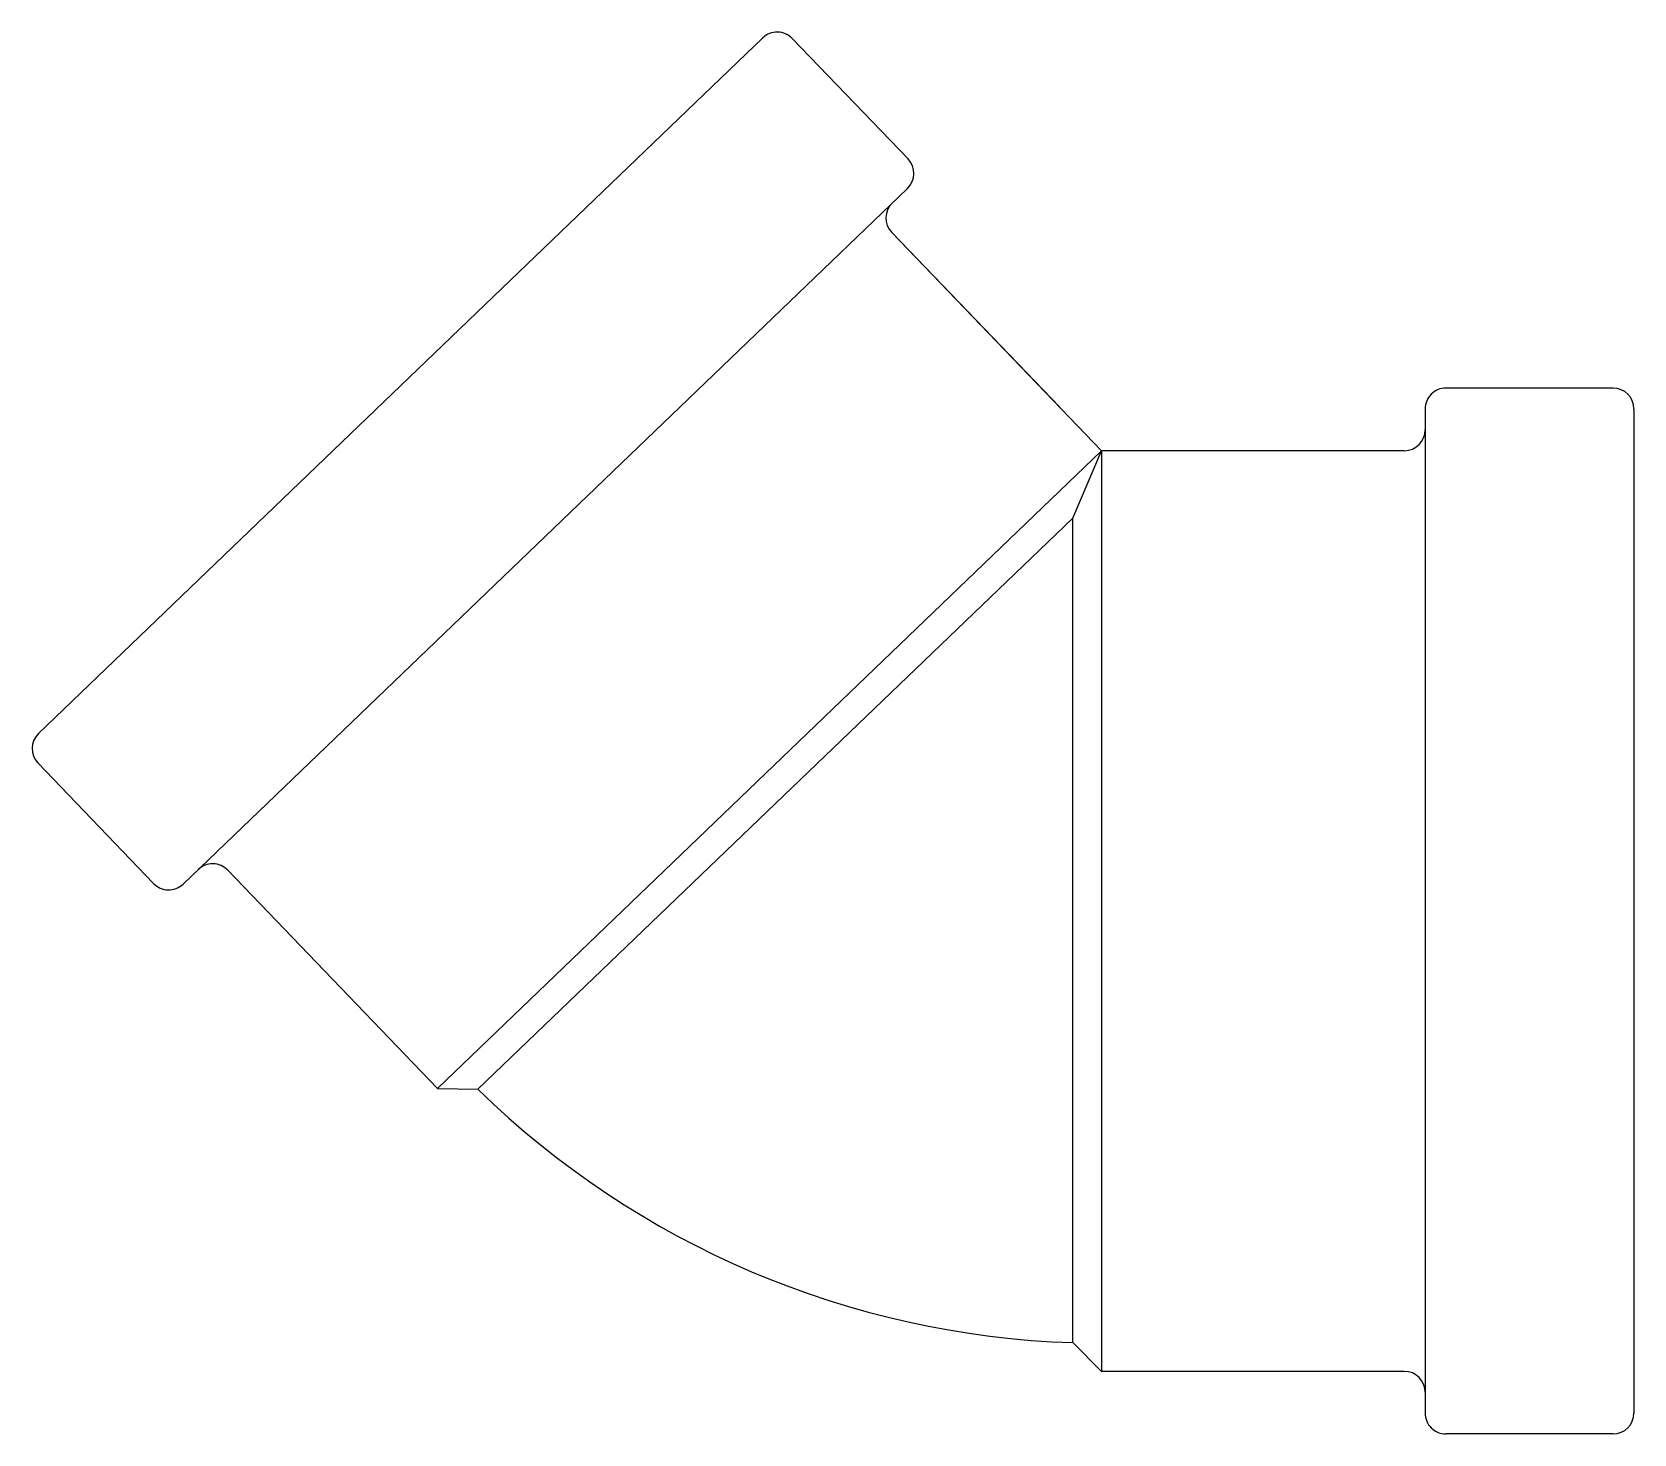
# Model space of a CAD drawing. Header units: millimetres. Extents: x 1978.6109 to 1978.6602, y 1849.0354 to 1849.0785.
import ezdxf

# ---------------------------------------------------------------- set-up
doc = ezdxf.new("R2010")
doc.units = ezdxf.units.MM

msp = doc.modelspace()

# ---------------------------------------------------------------- linework, layer by layer
for p, q in [((1978.633395125598, 1849.078288961753), (1978.611141138004, 1849.056913241948)), ((1978.633395125598, 1849.078288961753), (1978.611141138004, 1849.056913241948)), ((1978.634302188122, 1849.078270702547), (1978.637857401395, 1849.074569415629)), ((1978.634302188122, 1849.078270702547), (1978.637857401395, 1849.074569415629)), ((1978.637839142189, 1849.073662353105), (1978.615585154596, 1849.052286633301)), ((1978.637839142189, 1849.073662353105), (1978.615585154596, 1849.052286633301)), ((1978.637358222119, 1849.072310888922), (1978.642516888876, 1849.066940267157)), ((1978.637358222119, 1849.072310888922), (1978.643802046176, 1849.065602306383)), ((1978.659519286181, 1849.067526866384), (1978.654387126182, 1849.067526866385)), ((1978.659519286181, 1849.067526866384), (1978.654387126182, 1849.067526866385)), ((1978.653745606181, 1849.066885346386), (1978.653745606176, 1849.036028234386)), ((1978.653745606181, 1849.066885346386), (1978.653745606176, 1849.036028234386)), ((1978.660160806181, 1849.066885346384), (1978.660160806176, 1849.036028234385)), ((1978.660160806181, 1849.066885346384), (1978.660160806176, 1849.036028234385)), ((1978.643802046176, 1849.065602306383), (1978.623398702042, 1849.046004193216)), ((1978.643802046176, 1849.065602306383), (1978.623398702042, 1849.046004193216)), ((1978.64292070138, 1849.0635336823), (1978.643802046181, 1849.065602306377)), ((1978.653104086181, 1849.065602306385), (1978.643802046181, 1849.065602306387)), ((1978.643802046181, 1849.065602306387), (1978.643802046176, 1849.037311274387)), ((1978.653104086181, 1849.065602306385), (1978.645657246526, 1849.065602306387)), ((1978.624644859356, 1849.045979108018), (1978.64292070138, 1849.0635336823)), ((1978.642920701375, 1849.038192619189), (1978.64292070138, 1849.0635336823)), ((1978.643802046181, 1849.063747106042), (1978.643802046176, 1849.037311274387)), ((1978.642920701375, 1849.038192619189), (1978.642920701379, 1849.062865761241)), ((1978.611122878799, 1849.056006179424), (1978.614678092072, 1849.052304892506)), ((1978.611122878799, 1849.056006179424), (1978.614678092072, 1849.052304892506)), ((1978.616954877984, 1849.052712775754), (1978.623398702042, 1849.046004193216)), ((1978.616954877984, 1849.052712775754), (1978.623398702042, 1849.046004193216)), ((1978.623398702042, 1849.046004193216), (1978.624644859356, 1849.045979108018)), ((1978.623398702042, 1849.046004193216), (1978.624644859356, 1849.045979108018)), ((1978.643802046176, 1849.037311274387), (1978.642920701375, 1849.038192619189)), ((1978.643802046176, 1849.037311274387), (1978.642920701375, 1849.038192619189)), ((1978.653104086176, 1849.037311274386), (1978.643802046176, 1849.037311274387)), ((1978.653104086176, 1849.037311274386), (1978.643802046176, 1849.037311274387)), ((1978.659519286176, 1849.035386714384), (1978.654387126176, 1849.035386714385)), ((1978.659519286176, 1849.035386714384), (1978.654387126176, 1849.035386714385))]:
    msp.add_line(p, q)
for centre, radius, start, end in [((1978.633839527257, 1849.077826300888), 0.0006415200000000001, 43.84678937245246, 133.8467893724525), ((1978.633839527257, 1849.077826300888), 0.0006415200000000001, 43.84678937245246, 133.8467893724525), ((1978.63739474053, 1849.07412501397), 0.0006415200000000001, 313.8467893724525, 43.84678937245246), ((1978.63739474053, 1849.07412501397), 0.0006415200000000001, 313.8467893724525, 43.84678937245246), ((1978.637820882984, 1849.072755290581), 0.0006415200000000001, 133.8467893724525, 223.8467893724523), ((1978.637820882984, 1849.072755290581), 0.0006415200000000001, 133.8467893724525, 223.8467893724523), ((1978.654387126182, 1849.066885346385), 0.0006415200000000001, 89.99999999048988, 179.9999999904899), ((1978.654387126182, 1849.066885346385), 0.0006415200000000001, 89.99999999048988, 179.9999999904899), ((1978.659519286181, 1849.066885346384), 0.0006415200000000001, 359.9999999904899, 89.99999999048988), ((1978.659519286181, 1849.066885346384), 0.0006415200000000001, 359.9999999904899, 89.99999999048988), ((1978.653104086181, 1849.066243826386), 0.0006415200000000001, 269.9999999904899, 359.9999999904899), ((1978.653104086181, 1849.066243826386), 0.0006415200000000001, 269.9999999904899, 359.9999999904899), ((1978.611585539664, 1849.056450581083), 0.0006415200000000001, 133.8467893724525, 223.8467893724523), ((1978.611585539664, 1849.056450581083), 0.0006415200000000001, 133.8467893724525, 223.8467893724523), ((1978.61649221712, 1849.052268374095), 0.0006415200000000001, 43.84678937245246, 133.8467893724525), ((1978.61649221712, 1849.052268374095), 0.0006415200000000001, 43.84678937245246, 133.8467893724525), ((1978.615140752937, 1849.052749294166), 0.0006415200000000001, 223.8467893724523, 313.8467893724525), ((1978.615140752937, 1849.052749294166), 0.0006415200000000001, 223.8467893724523, 313.8467893724525), ((1978.643802046189, 1849.065602306396), 0.0274238531478751, 225.6884720080901, 268.1583173405876), ((1978.653104086176, 1849.036669754386), 0.0006415200000000001, 359.9999999904899, 89.99999999048988), ((1978.653104086176, 1849.036669754386), 0.0006415200000000001, 359.9999999904899, 89.99999999048988), ((1978.654387126176, 1849.036028234385), 0.0006415200000000001, 179.9999999904899, 269.9999999904899), ((1978.654387126176, 1849.036028234385), 0.0006415200000000001, 179.9999999904899, 269.9999999904899), ((1978.659519286176, 1849.036028234385), 0.0006415200000000001, 269.9999999904899, 359.9999999904899), ((1978.659519286176, 1849.036028234385), 0.0006415200000000001, 269.9999999904899, 359.9999999904899)]:
    msp.add_arc(centre, radius, start, end)

doc.saveas('drawing.dxf')
